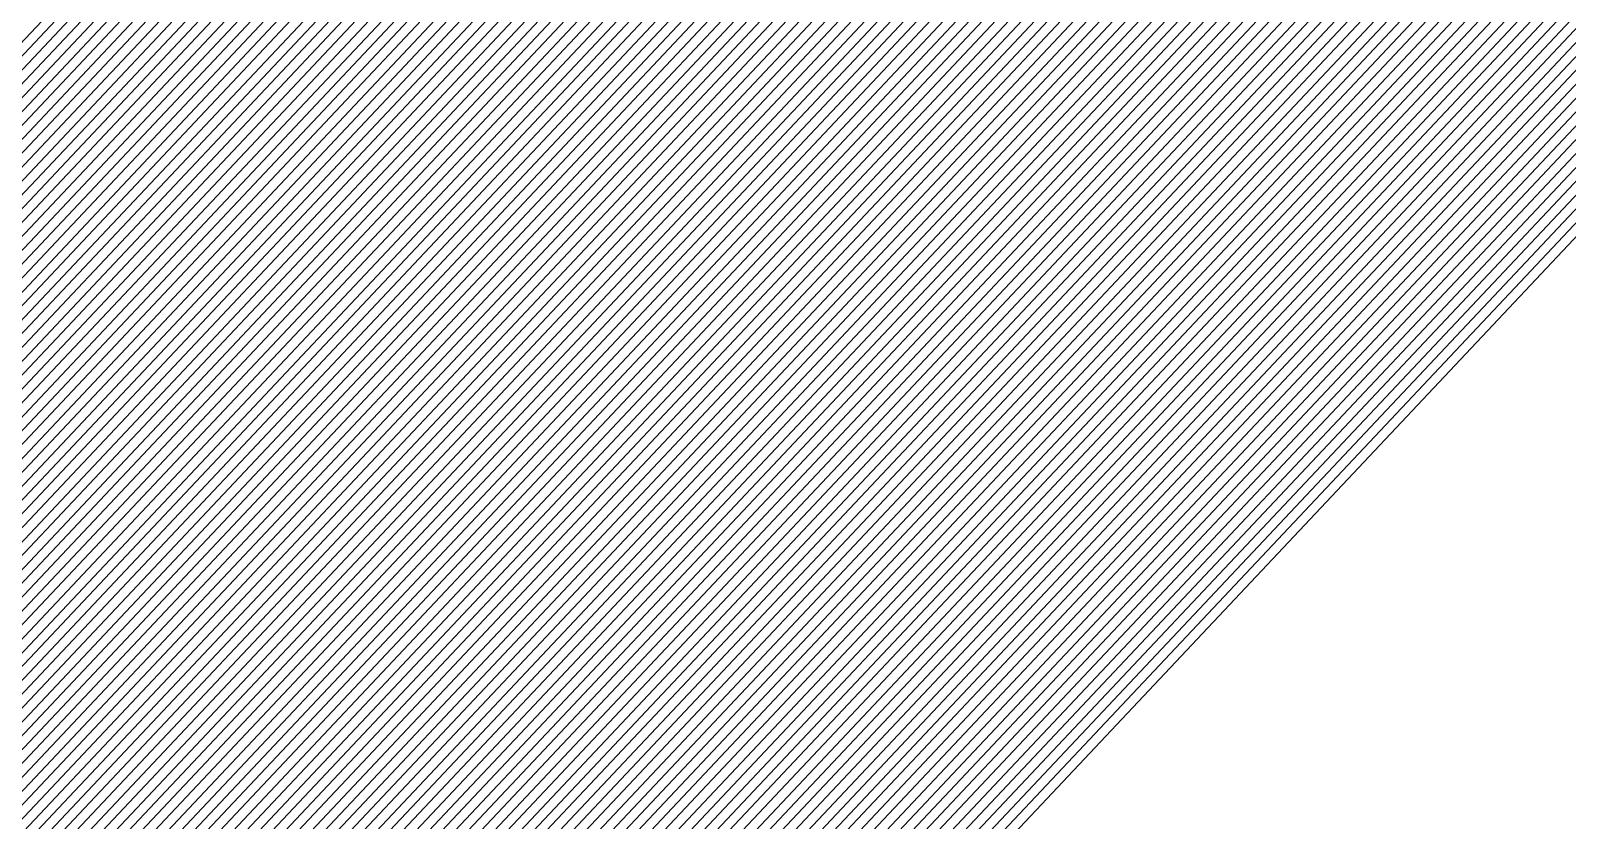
# Model space of a CAD drawing. Extents: x 7084 to 11035, y 13750 to 16729.
# Drawn here: x 7740.5 to 7832, y 15218.1 to 15265 of the extents above; entities that cross this region are included whole.
import ezdxf

# ---------------------------------------------------------------- set-up
doc = ezdxf.new("R2010")
doc.units = 0
doc.layers.add('Default', color=7, linetype='Continuous')

msp = doc.modelspace()

# ---------------------------------------------------------------- linework, layer by layer
at = {"layer": 'Default'}
for points in [[(7377.625, 14485.906), (7388.774, 14709.055), (7453.674, 14835.813), (7516.849, 14977.14), (7547.754, 15048.248), (7655.523, 15174.699), (7778.156, 15304.869), (7789.305, 15435.039), (7806.303, 15526.242), (7809.393, 15535.517), (7880, 15814.453), (7900.089, 15944.302), (7952.627, 15945.848), (8127.287, 16109.49), (8189.097, 16143.498), (8263.42, 16206.724), (8292.78, 16257.736), (8362.317, 16301.019), (8451.942, 16280.923)], [(7470.464, 14402.033), (7379.143, 14485.775), (7390.349, 14710.077), (7454.274, 14834.928), (7517.775, 14976.986), (7548.216, 15047.025), (7656.541, 15174.129), (7779.808, 15304.972), (7791.014, 15435.814), (7807.757, 15525.646), (7810.801, 15534.782), (7881.773, 15815.159), (7901.559, 15943.056), (7953.308, 15944.578), (8128.87, 16109.066), (8189.751, 16142.563), (8264.458, 16206.115), (8293.376, 16256.36), (8361.867, 16298.992), (8450.145, 16279.199)], [(7455.174, 14833.602), (7519.165, 14976.755), (7548.908, 15045.19), (7658.069, 15173.274), (7782.287, 15305.126), (7793.579, 15436.978), (7809.938, 15524.753), (7812.912, 15533.679), (7884.431, 15816.218), (7903.765, 15941.186), (7954.328, 15942.674), (8131.244, 16108.43), (8190.731, 16141.16), (8266.015, 16205.202), (8294.271, 16254.297), (8361.193, 16295.952), (8447.449, 16276.612)], [(7521.017, 14976.447), (7549.831, 15042.743), (7660.106, 15172.135), (7785.591, 15305.332), (7796.999, 15438.529), (7812.846, 15523.561), (7815.728, 15532.208), (7887.977, 15817.631), (7906.706, 15938.693), (7955.689, 15940.134), (8134.41, 16107.582), (8192.038, 16139.289), (8268.09, 16203.985), (8295.463, 16251.545), (8360.294, 16291.899), (8443.854, 16273.163)], [(7400.591, 14716.718), (7458.172, 14829.18), (7523.795, 14975.985), (7551.215, 15039.073), (7663.161, 15170.425), (7790.547, 15305.641), (7802.128, 15440.856), (7817.209, 15521.774), (7819.95, 15530.002), (7893.294, 15819.749), (7911.117, 15934.954), (7957.73, 15936.326), (8139.16, 16106.31), (8193.999, 16136.483), (8271.203, 16202.159), (8297.251, 16247.418), (8358.946, 16285.82), (8438.463, 16267.99)], [(7391.287, 14484.724), (7402.954, 14718.251), (7459.071, 14827.854), (7525.185, 14975.754), (7551.907, 15037.239), (7664.688, 15169.571), (7793.025, 15305.795), (7804.692, 15442.019), (7819.39, 15520.88), (7822.062, 15528.899), (7895.953, 15820.809), (7913.323, 15933.084), (7958.751, 15934.421), (8141.534, 16105.675), (8194.979, 16135.08), (8272.759, 16201.246), (8298.146, 16245.355), (8358.271, 16282.78), (8435.767, 16265.404)], [(8433.969, 16263.679), (8357.822, 16280.753), (8298.742, 16243.979), (8273.797, 16200.638), (8195.633, 16134.145), (8143.117, 16105.251), (7959.431, 15933.151), (7914.793, 15931.838), (7897.726, 15821.515), (7823.47, 15528.164), (7820.844, 15520.284), (7806.402, 15442.795), (7794.677, 15305.898), (7665.707, 15169.001)], [(7407.681, 14721.316), (7460.87, 14825.201), (7527.963, 14975.292), (7553.291, 15033.569), (7667.743, 15167.861), (7797.982, 15306.104), (7809.822, 15444.346), (7823.752, 15519.092), (7826.285, 15526.694), (7901.271, 15822.927), (7917.734, 15929.345), (7960.792, 15930.612), (8146.283, 16104.403), (8196.94, 16132.274), (8275.872, 16199.42), (8299.934, 16241.227), (8356.923, 16276.7), (8430.375, 16260.231)], [(7398.118, 14484.132), (7410.044, 14722.849), (7461.77, 14823.874), (7529.352, 14975.061), (7553.983, 15031.734), (7669.271, 15167.007), (7800.46, 15306.258), (7812.386, 15445.51), (7825.933, 15518.199), (7828.396, 15525.591), (7903.929, 15823.987), (7919.94, 15927.476), (7961.813, 15928.708), (8148.658, 16103.767), (8197.92, 16130.871), (8277.429, 16198.508), (8300.828, 16239.164), (8356.249, 16273.66), (8427.679, 16257.644)], [(7465.368, 14818.568), (7534.909, 14974.138), (7556.752, 15024.394), (7675.381, 15163.588), (7810.373, 15306.876), (7822.644, 15450.164), (7834.658, 15514.624), (7836.842, 15521.179), (7914.565, 15828.224), (7928.763, 15919.997), (7965.895, 15921.09), (8158.156, 16101.223), (8201.842, 16125.259), (8283.655, 16194.856), (8304.405, 16230.91), (8353.552, 16261.501), (8416.896, 16247.298)], [(7470.465, 14811.051), (7542.781, 14972.829), (7560.674, 15013.997), (7684.037, 15158.745), (7824.415, 15307.751), (7837.177, 15456.757), (7847.018, 15509.559), (7848.807, 15514.929), (7929.631, 15834.227), (7941.262, 15909.403), (7971.679, 15910.298), (8171.612, 16097.62), (8207.397, 16117.309), (8292.475, 16189.683), (8309.473, 16219.216), (8349.731, 16244.275), (8401.619, 16232.641), (8890.817, 16249.67)], [(7469.266, 14812.82), (7540.929, 14973.137), (7559.751, 15016.443), (7682, 15159.885), (7821.111, 15307.545), (7833.758, 15455.206), (7844.11, 15510.751), (7845.992, 15516.399), (7926.086, 15832.815), (7938.321, 15911.896), (7970.318, 15912.837), (8168.446, 16098.468), (8206.09, 16119.179), (8290.4, 16190.9), (8308.28, 16221.968), (8350.63, 16248.328), (8405.213, 16236.089)], [(7427.719, 14481.569), (7440.769, 14742.774), (7473.463, 14806.629), (7547.412, 14972.059), (7562.981, 15007.88), (7689.129, 15155.896), (7832.676, 15308.266), (7845.726, 15460.635), (7854.289, 15506.58), (7855.846, 15511.252), (7938.494, 15837.758), (7948.614, 15903.171), (7975.081, 15903.95), (8179.527, 16095.5), (8210.665, 16112.632), (8297.663, 16186.64), (8312.454, 16212.338), (8347.483, 16234.142), (8392.633, 16224.019), (8892.874, 16241.432)], [(8893.08, 16240.609), (8391.734, 16223.157), (8347.259, 16233.129), (8312.752, 16211.65), (8298.182, 16186.336), (8210.991, 16112.164), (8180.319, 16095.288), (7975.421, 15903.315), (7949.349, 15902.548), (7939.38, 15838.111), (7856.549, 15510.885), (7855.016, 15506.282), (7846.581, 15461.023), (7833.502, 15308.317), (7689.638, 15155.612)], [(7474.549, 14439.887), (7429.237, 14481.438), (7442.345, 14743.796), (7474.063, 14805.745), (7548.338, 14971.905), (7563.442, 15006.657), (7690.147, 15155.327), (7834.328, 15308.369), (7847.436, 15461.411), (7855.743, 15505.984), (7857.253, 15510.517), (7940.267, 15838.465), (7950.084, 15901.925), (7975.761, 15902.68), (8181.11, 16095.076), (8211.318, 16111.697), (8298.701, 16186.031), (8313.05, 16210.962), (8347.034, 16232.116), (8390.835, 16222.294), (8893.285, 16239.785)], [(8894.108, 16236.49), (8387.241, 16218.846), (8346.135, 16228.062), (8314.242, 16208.211), (8300.776, 16184.814), (8212.625, 16109.826), (8184.276, 16094.228), (7977.122, 15900.141), (7953.025, 15899.432), (7943.812, 15839.877), (7860.069, 15509.047), (7858.651, 15504.793), (7850.855, 15462.962), (7837.632, 15308.575), (7692.184, 15154.187), (7564.365, 15004.211), (7550.191, 14971.597), (7475.262, 14803.976), (7445.496, 14745.839), (7432.273, 14481.175), (7474.797, 14442.181), (7571.763, 14287.793), (7605.782, 14278.576), (8068.573, 14622.64)], [(7476.462, 14802.208), (7552.043, 14971.289), (7565.288, 15001.764), (7694.22, 15153.048), (7840.937, 15308.781), (7854.275, 15464.514), (7861.559, 15503.601), (7862.884, 15507.576), (7947.357, 15841.29), (7955.966, 15896.939), (7978.483, 15897.602), (8187.442, 16093.38), (8213.933, 16107.955), (8302.851, 16183.597), (8315.434, 16205.459), (8345.236, 16224.009), (8383.646, 16215.397), (8894.93, 16233.195)], [(8896.781, 16225.781), (8375.559, 16207.637), (8343.213, 16214.89), (8318.117, 16199.269), (8307.521, 16180.858), (8216.874, 16103.746), (8194.566, 16091.473), (7981.545, 15891.888), (7962.583, 15891.33), (7955.333, 15844.468), (7869.218, 15504.267), (7868.103, 15500.92), (7861.968, 15468.004), (7848.371, 15309.244), (7698.803, 15150.484)], [(8308.877, 16220.592), (8291.437, 16190.292), (8206.743, 16118.244), (8170.029, 16098.044), (7970.998, 15911.568), (7939.791, 15910.649), (7927.859, 15833.521), (7847.4, 15515.664), (7845.564, 15510.155), (7835.467, 15455.981), (7822.763, 15307.648), (7683.019, 15159.315), (7560.212, 15015.22), (7541.855, 14972.983), (7469.865, 14811.935), (7431.315, 14736.643), (7418.611, 14482.358), (7473.683, 14431.857), (7566.846, 14283.524), (7610.903, 14271.587), (8055.546, 14602.158), (8113.371, 14584.713), (8604.596, 14389.761)], [(8899.661, 16214.249), (8362.978, 16195.567), (8340.066, 16200.704), (8322.29, 16189.639), (8314.785, 16176.598), (8221.448, 16097.199), (8205.647, 16088.505), (7986.307, 15883.001), (7972.877, 15882.606), (7967.741, 15849.411), (7879.072, 15499.12), (7878.282, 15496.749), (7873.936, 15473.434), (7859.936, 15309.965), (7705.931, 15146.495), (7570.594, 14987.697), (7562.694, 14969.519), (7483.358, 14792.038), (7466.767, 14759.634), (7452.766, 14479.401), (7476.468, 14457.666), (7579.138, 14294.197), (7598.099, 14289.06), (8088.114, 14653.363)], [(8902.54, 16202.716), (8350.397, 16183.496), (8336.92, 16186.518), (8326.463, 16180.009), (8322.048, 16172.338), (8226.023, 16090.652), (8216.729, 16085.538), (7991.07, 15874.114), (7983.17, 15873.881), (7980.149, 15854.355), (7888.925, 15493.973), (7888.461, 15492.578), (7885.905, 15478.863), (7871.501, 15310.685), (7713.06, 15142.507), (7573.824, 14979.134), (7569.177, 14968.441), (7487.556, 14785.848), (7477.796, 14766.786), (7463.392, 14478.481), (7477.334, 14465.696), (7582.962, 14297.518), (7594.116, 14294.496), (8098.246, 14669.293)], [(7593.262, 14295.661), (7583.781, 14298.229), (7477.52, 14467.416), (7465.669, 14478.284), (7480.159, 14768.319), (7488.455, 14784.521), (7570.566, 14968.21), (7574.516, 14977.299), (7714.587, 15141.652), (7873.979, 15310.84), (7888.469, 15480.027), (7890.642, 15491.685), (7891.037, 15492.87), (7982.808, 15855.414), (7985.375, 15872.011), (7992.091, 15872.209), (8219.103, 16084.902), (8227.004, 16089.249), (8323.605, 16171.425), (8327.357, 16177.946), (8336.246, 16183.478), (8347.701, 16180.909), (8903.157, 16200.245)], [(7466.428, 14478.218), (7480.947, 14768.83), (7488.755, 14784.079), (7571.029, 14968.133), (7574.747, 14976.687), (7715.097, 15141.368), (7874.805, 15310.891), (7889.324, 15480.415), (7891.369, 15491.387), (7891.741, 15492.502), (7983.694, 15855.767), (7986.111, 15871.388), (7992.431, 15871.574), (8219.895, 16084.69), (8227.331, 16088.781), (8324.124, 16171.121), (8327.656, 16177.258), (8336.021, 16182.465), (8346.803, 16180.047), (8903.363, 16199.421)], [(7468.705, 14478.021), (7483.311, 14770.363), (7489.654, 14782.752), (7572.418, 14967.902), (7575.439, 14974.853), (7716.624, 15140.513), (7877.283, 15311.046), (7891.889, 15481.578), (7893.55, 15490.493), (7893.852, 15491.4), (7986.353, 15856.827), (7988.316, 15869.519), (7993.452, 15869.67), (8222.269, 16084.054), (8228.311, 16087.378), (8325.68, 16170.208), (8328.55, 16175.194), (8335.347, 16179.425), (8344.107, 16177.461), (8903.98, 16196.95)], [(7478.015, 14472.005), (7471.741, 14477.758), (7486.462, 14772.406), (7490.854, 14780.984), (7574.27, 14967.594), (7576.362, 14972.406), (7718.661, 15139.373), (7880.587, 15311.252), (7895.308, 15483.13), (7896.458, 15489.301), (7896.667, 15489.929), (7989.898, 15858.239), (7991.257, 15867.026), (7994.813, 15867.131), (8225.435, 16083.206), (8229.618, 16085.507), (8327.755, 16168.991), (8329.742, 16172.443), (8334.448, 16175.372), (8340.512, 16174.012), (8904.802, 16193.655)], [(7574.734, 14967.517), (7576.592, 14971.794), (7719.17, 15139.088), (7881.414, 15311.303), (7896.163, 15483.517), (7897.185, 15489.003), (7897.371, 15489.561), (7990.784, 15858.592), (7991.993, 15866.403), (7995.153, 15866.496), (8226.227, 16082.994), (8229.945, 16085.04), (8328.274, 16168.687), (8330.04, 16171.755), (8334.223, 16174.358), (8339.614, 16173.15), (8905.008, 16192.831)], [(7492.653, 14778.331), (7577.049, 14967.132), (7577.746, 14968.736), (7721.716, 15137.664), (7885.544, 15311.56), (7900.437, 15485.457), (7900.821, 15487.514), (7900.89, 15487.723), (7995.216, 15860.358), (7995.669, 15863.287), (7996.854, 15863.322), (8230.184, 16081.934), (8231.579, 16082.701), (8330.868, 16167.165), (8331.531, 16168.316), (8333.099, 16169.292), (8335.121, 16168.839), (8906.036, 16188.713)], [(7492.764, 14776.493), (7493.252, 14777.446), (7577.975, 14966.978), (7578.207, 14967.513), (7722.734, 15137.094), (7887.196, 15311.663), (7902.147, 15486.232), (7902.275, 15486.918), (7902.298, 15486.988), (7996.988, 15861.064), (7997.139, 15862.04), (7997.534, 15862.052), (8231.767, 16081.51), (8232.232, 16081.766), (8331.906, 16166.556), (8332.127, 16166.94), (8332.65, 16167.265), (8333.323, 16167.114), (8906.447, 16187.065)], [(8622.286, 14404.427), (8113.24, 14606.452), (8067.126, 14620.364), (7606.351, 14277.8), (7571.216, 14287.319), (7474.673, 14441.034), (7430.755, 14481.306), (7443.92, 14744.818), (7474.663, 14804.861), (7549.264, 14971.751), (7563.904, 15005.434), (7691.165, 15154.757), (7835.98, 15308.472), (7849.145, 15462.187), (7857.197, 15505.388), (7858.661, 15509.782), (7942.039, 15839.171), (7951.555, 15900.678), (7976.442, 15901.411), (8182.693, 16094.652)], [(8632.237, 14412.676), (8113.165, 14618.68), (8073.639, 14630.605), (7603.79, 14281.294), (7573.675, 14289.453), (7475.23, 14446.196), (7437.586, 14480.715), (7451.011, 14749.416), (7477.361, 14800.881), (7553.432, 14971.058), (7565.98, 14999.929), (7695.748, 15152.193), (7843.415, 15308.935), (7856.839, 15465.677), (7863.741, 15502.707), (7864.995, 15506.473), (7950.016, 15842.349), (7958.172, 15895.07), (7979.503, 15895.697), (8189.817, 16092.744)], [(8647.716, 14425.509), (8113.05, 14637.702), (8083.771, 14646.535), (7599.806, 14286.73), (7577.499, 14292.774), (7476.097, 14454.225), (7448.212, 14479.795), (7462.04, 14756.568), (7481.559, 14794.691), (7559.915, 14969.981), (7569.21, 14991.367), (7702.876, 15148.205), (7854.98, 15309.656), (7868.807, 15471.107), (7873.919, 15498.537), (7874.849, 15501.326), (7962.423, 15847.293), (7968.465, 15886.345), (7984.266, 15886.81), (8200.898, 16089.777)], [(8572.532, 14363.178), (8113.611, 14545.31), (8034.558, 14569.16), (7619.155, 14260.327), (7558.925, 14276.646), (7471.888, 14415.225), (7396.6, 14484.264), (7408.469, 14721.827), (7461.17, 14824.758), (7528.426, 14975.215), (7553.522, 15032.957), (7668.252, 15167.577), (7798.808, 15306.155), (7810.676, 15444.734), (7824.479, 15518.794), (7826.989, 15526.326), (7902.157, 15823.281), (7918.469, 15928.722), (7961.132, 15929.977)], [(8634.448, 14414.51), (8113.149, 14621.398), (8075.087, 14632.881), (7603.221, 14282.071), (7574.221, 14289.928), (7475.354, 14447.343), (7439.104, 14480.584), (7452.586, 14750.438), (7477.961, 14799.997), (7554.358, 14970.904), (7566.441, 14998.706), (7696.766, 15151.623), (7845.067, 15309.038), (7858.549, 15466.453), (7865.195, 15502.111), (7866.403, 15505.738), (7951.788, 15843.055), (7959.642, 15893.823), (7980.184, 15894.428)], [(7966.995, 15887.591), (7960.651, 15846.586), (7873.441, 15502.061), (7872.465, 15499.132), (7867.098, 15470.331), (7853.328, 15309.553), (7701.858, 15148.774), (7568.748, 14992.59), (7558.989, 14970.135), (7480.959, 14795.575), (7460.464, 14755.547), (7446.694, 14479.926), (7475.973, 14453.078), (7576.953, 14292.3), (7600.375, 14285.954), (8082.324, 14644.26), (8113.066, 14634.985), (8645.505, 14423.676)], [(7970.671, 15884.475), (7965.082, 15848.352), (7876.96, 15500.223), (7876.101, 15497.643), (7871.372, 15472.27), (7857.458, 15309.81), (7704.404, 15147.35), (7569.902, 14989.532), (7561.304, 14969.75), (7482.458, 14793.364), (7464.403, 14758.101), (7450.489, 14479.598), (7476.282, 14455.946), (7578.318, 14293.486), (7598.953, 14287.895), (8085.942, 14649.949), (8113.025, 14641.778), (8651.033, 14428.259)], [(7996.102, 15860.711), (7901.594, 15487.355), (7901.548, 15487.216), (7901.292, 15485.844), (7886.37, 15311.612), (7722.225, 15137.379), (7577.977, 14968.125), (7577.512, 14967.055), (7492.953, 14777.889), (7491.977, 14775.982), (7477.054, 14477.298), (7478.449, 14476.019), (7587.878, 14301.787), (7588.994, 14301.485), (8111.273, 14689.774), (8112.737, 14689.333), (8689.73, 14460.341)], [(7992.557, 15859.298), (7898.779, 15488.826), (7898.64, 15488.408), (7897.873, 15484.293), (7883.066, 15311.406), (7720.188, 15138.519), (7577.054, 14970.571), (7575.66, 14967.363), (7491.753, 14779.657), (7488.825, 14773.939), (7474.018, 14477.561), (7478.201, 14473.725), (7586.786, 14300.838), (7590.132, 14299.932), (8108.378, 14685.223), (8112.77, 14683.898), (8685.308, 14456.675)], [(8686.413, 14457.591), (8112.761, 14685.257), (8109.102, 14686.361), (7589.847, 14300.32), (7587.059, 14301.075), (7478.263, 14474.299), (7474.777, 14477.495), (7489.613, 14774.45), (7492.053, 14779.215), (7576.123, 14967.286), (7577.285, 14969.96), (7720.698, 15138.234), (7883.892, 15311.457), (7898.728, 15484.681), (7899.367, 15488.11), (7899.483, 15488.458), (7993.443, 15859.652)], [(7994.329, 15860.005), (7900.187, 15488.091), (7900.094, 15487.812), (7899.582, 15485.069), (7884.718, 15311.509), (7721.207, 15137.949), (7577.515, 14969.348), (7576.586, 14967.209), (7492.353, 14778.773), (7490.401, 14774.961), (7475.536, 14477.429), (7478.325, 14474.872), (7587.332, 14301.312), (7589.563, 14300.708), (8109.825, 14687.499), (8112.753, 14686.615), (8687.519, 14458.508)], [(8684.202, 14455.758), (8112.778, 14682.539), (8107.654, 14684.085), (7590.416, 14299.543), (7586.513, 14300.601), (7478.139, 14473.152), (7473.259, 14477.626), (7488.038, 14773.428), (7491.453, 14780.099), (7575.197, 14967.44), (7576.823, 14971.183), (7719.679, 15138.804), (7882.24, 15311.354), (7897.018, 15483.905), (7897.912, 15488.705), (7898.075, 15489.194), (7991.67, 15858.945)], [(7988.125, 15857.533), (7895.26, 15490.664), (7895.004, 15489.897), (7893.598, 15482.354), (7878.935, 15311.149), (7717.643, 15139.943), (7575.9, 14973.629), (7573.344, 14967.748), (7490.254, 14781.868), (7484.886, 14771.384), (7470.223, 14477.889), (7477.891, 14470.858), (7585.42, 14299.652), (7591.555, 14297.99), (8104.759, 14679.534), (8112.811, 14677.104), (8679.78, 14452.092)], [(7989.012, 15857.886), (7895.964, 15490.297), (7895.731, 15489.599), (7894.453, 15482.742), (7879.761, 15311.2), (7718.152, 15139.658), (7576.131, 14973.018), (7573.807, 14967.671), (7490.554, 14781.426), (7485.674, 14771.895), (7470.982, 14477.824), (7477.953, 14471.431), (7585.693, 14299.889), (7591.27, 14298.378), (8105.483, 14680.671), (8112.803, 14678.463), (8680.885, 14453.008)], [(7985.467, 15856.474), (7893.148, 15491.767), (7892.823, 15490.791), (7891.034, 15481.19), (7876.457, 15310.994), (7716.115, 15140.798), (7575.208, 14975.464), (7571.955, 14967.979), (7489.355, 14783.195), (7482.523, 14769.852), (7467.946, 14478.086), (7477.706, 14469.137), (7584.601, 14298.941), (7592.408, 14296.825), (8102.588, 14676.12), (8112.836, 14673.028), (8676.463, 14449.342)], [(7987.239, 15857.18), (7894.556, 15491.032), (7894.277, 15490.195), (7892.744, 15481.966), (7878.109, 15311.097), (7717.133, 15140.228), (7575.67, 14974.241), (7572.881, 14967.825), (7489.954, 14782.31), (7484.098, 14770.873), (7469.464, 14477.955), (7477.83, 14470.284), (7585.147, 14299.415), (7591.839, 14297.602), (8104.035, 14678.396), (8112.819, 14675.746), (8678.674, 14451.175)], [(8675.357, 14448.425), (8112.844, 14671.67), (8101.864, 14674.982), (7592.693, 14296.437), (7584.327, 14298.703), (7477.644, 14468.563), (7467.187, 14478.152), (7481.735, 14769.341), (7489.055, 14783.637), (7571.492, 14968.056), (7574.978, 14976.076), (7715.606, 15141.083), (7875.631, 15310.943), (7890.179, 15480.803), (7892.096, 15491.089), (7892.445, 15492.135), (7984.58, 15856.12)], [(7981.035, 15854.708), (7889.629, 15493.605), (7889.188, 15492.28), (7886.759, 15479.251), (7872.327, 15310.737), (7713.569, 15142.222), (7574.055, 14978.522), (7569.64, 14968.364), (7487.855, 14785.405), (7478.584, 14767.297), (7464.151, 14478.415), (7477.396, 14466.269), (7583.235, 14297.755), (7593.831, 14294.884), (8098.969, 14670.431), (8112.877, 14666.235), (8670.934, 14444.759)], [(8672.04, 14445.675), (8112.869, 14667.594), (8099.693, 14671.569), (7593.546, 14295.272), (7583.508, 14297.992), (7477.458, 14466.843), (7464.91, 14478.349), (7479.372, 14767.808), (7488.155, 14784.963), (7570.103, 14968.287), (7574.285, 14977.911), (7714.078, 15141.937), (7873.153, 15310.788), (7887.614, 15479.639), (7889.915, 15491.982), (7890.333, 15493.238), (7981.921, 15855.061)], [(7978.376, 15853.649), (7887.518, 15494.708), (7887.007, 15493.174), (7884.195, 15478.088), (7869.849, 15310.582), (7712.042, 15143.077), (7573.363, 14980.357), (7568.25, 14968.595), (7486.956, 14786.732), (7476.22, 14765.764), (7461.874, 14478.612), (7477.211, 14464.549), (7582.415, 14297.043), (7594.685, 14293.719), (8096.798, 14667.017), (8112.901, 14662.159), (8667.617, 14442.009)], [(7979.263, 15854.002), (7888.222, 15494.341), (7887.734, 15492.876), (7885.05, 15478.476), (7870.675, 15310.634), (7712.551, 15142.792), (7573.593, 14979.746), (7568.714, 14968.518), (7487.256, 14786.29), (7477.008, 14766.275), (7462.633, 14478.546), (7477.273, 14465.122), (7582.689, 14297.28), (7594.4, 14294.107), (8097.522, 14668.155), (8112.893, 14663.517), (8668.723, 14442.925)], [(8665.406, 14440.175), (8112.918, 14659.441), (8095.351, 14664.741), (7595.254, 14292.943), (7581.869, 14296.569), (7477.087, 14463.402), (7460.356, 14478.744), (7474.645, 14764.743), (7486.356, 14787.616), (7567.324, 14968.749), (7572.901, 14981.58), (7711.023, 15143.647), (7868.197, 15310.479), (7882.485, 15477.312), (7885.552, 15493.77), (7886.11, 15495.444), (7976.604, 15852.942)], [(7977.49, 15853.296), (7886.814, 15495.076), (7886.279, 15493.472), (7883.34, 15477.7), (7869.023, 15310.531), (7711.532, 15143.362), (7573.132, 14980.969), (7567.787, 14968.672), (7486.656, 14787.174), (7475.433, 14765.254), (7461.115, 14478.678), (7477.149, 14463.975), (7582.142, 14296.806), (7594.969, 14293.331), (8096.075, 14665.879), (8112.91, 14660.8), (8666.512, 14441.092)], [(7973.945, 15851.883), (7883.999, 15496.547), (7883.371, 15494.664), (7879.921, 15476.149), (7865.718, 15310.325), (7709.496, 15144.501), (7572.209, 14983.415), (7565.935, 14968.98), (7485.457, 14788.943), (7472.281, 14763.21), (7458.079, 14478.941), (7476.901, 14461.681), (7581.05, 14295.857), (7596.107, 14291.778), (8093.18, 14661.328), (8112.943, 14655.365), (8662.089, 14437.425)], [(7974.831, 15852.236), (7884.702, 15496.179), (7884.098, 15494.366), (7880.775, 15476.536), (7866.544, 15310.376), (7710.005, 15144.216), (7572.44, 14982.804), (7566.398, 14968.903), (7485.757, 14788.501), (7473.069, 14763.721), (7458.838, 14478.875), (7476.963, 14462.255), (7581.323, 14296.095), (7595.823, 14292.166), (8093.903, 14662.466), (8112.934, 14656.724), (8663.195, 14438.342)], [(8664.301, 14439.259), (8112.926, 14658.083), (8094.627, 14663.603), (7595.538, 14292.554), (7581.596, 14296.332), (7477.025, 14462.828), (7459.597, 14478.809), (7473.857, 14764.232), (7486.056, 14788.058), (7566.861, 14968.826), (7572.67, 14982.192), (7710.514, 15143.931), (7867.371, 15310.428), (7881.63, 15476.924), (7884.825, 15494.068), (7885.406, 15495.811), (7975.718, 15852.589)], [(8659.878, 14435.592), (8112.959, 14652.648), (8091.732, 14659.052), (7596.676, 14291.001), (7580.503, 14295.383), (7476.777, 14460.534), (7456.561, 14479.072), (7470.706, 14762.188), (7484.857, 14789.827), (7565.009, 14969.134), (7571.748, 14984.639), (7708.477, 15145.071), (7864.066, 15310.222), (7878.211, 15475.373), (7881.917, 15495.26), (7882.591, 15497.282), (7972.172, 15851.177)], [(7969.514, 15850.117), (7880.479, 15498.385), (7879.736, 15496.153), (7875.646, 15474.209), (7861.588, 15310.068), (7706.95, 15145.926), (7571.056, 14986.473), (7563.62, 14969.365), (7483.958, 14791.154), (7468.342, 14760.655), (7454.284, 14479.269), (7476.592, 14458.813), (7579.684, 14294.671), (7597.53, 14289.836), (8089.561, 14655.638), (8112.984, 14648.572), (8656.561, 14432.842)], [(7966.855, 15849.058), (7878.368, 15499.488), (7877.555, 15497.047), (7873.082, 15473.046), (7859.11, 15309.913), (7705.422, 15146.78), (7570.363, 14988.308), (7562.23, 14969.596), (7483.058, 14792.48), (7465.979, 14759.123), (7452.007, 14479.466), (7476.406, 14457.093), (7578.865, 14293.96), (7598.384, 14288.672), (8087.39, 14652.225), (8113.009, 14644.496), (8653.244, 14430.092)], [(7968.627, 15849.764), (7879.776, 15498.752), (7879.009, 15496.451), (7874.791, 15473.822), (7860.762, 15310.016), (7706.441, 15146.21), (7570.825, 14987.085), (7563.157, 14969.442), (7483.658, 14791.596), (7467.555, 14760.145), (7453.525, 14479.335), (7476.53, 14458.24), (7579.411, 14294.434), (7597.815, 14289.448), (8088.837, 14654.5), (8112.992, 14647.213), (8655.455, 14431.926)], [(7965.969, 15848.705), (7877.664, 15499.855), (7876.828, 15497.345), (7872.227, 15472.658), (7858.284, 15309.862), (7704.913, 15147.065), (7570.133, 14988.92), (7561.767, 14969.673), (7482.758, 14792.922), (7465.191, 14758.612), (7451.248, 14479.532), (7476.344, 14456.519), (7578.591, 14293.723), (7598.668, 14288.283), (8086.666, 14651.087), (8113.017, 14643.137), (8652.138, 14429.176)], [(7963.31, 15847.646), (7875.553, 15500.958), (7874.646, 15498.239), (7869.662, 15471.495), (7855.806, 15309.707), (7703.386, 15147.92), (7569.441, 14990.755), (7560.378, 14969.904), (7481.859, 14794.249), (7462.828, 14757.079), (7448.971, 14479.729), (7476.159, 14454.799), (7577.772, 14293.011), (7599.522, 14287.118), (8084.495, 14647.673), (8113.042, 14639.061), (8648.822, 14426.426)], [(7964.196, 15847.999), (7876.257, 15500.591), (7875.374, 15497.941), (7870.517, 15471.883), (7856.632, 15309.759), (7703.895, 15147.635), (7569.671, 14990.143), (7560.841, 14969.827), (7482.159, 14793.807), (7463.615, 14757.59), (7449.73, 14479.664), (7476.22, 14455.372), (7578.045, 14293.248), (7599.237, 14287.507), (8085.219, 14648.811), (8113.033, 14640.42), (8649.927, 14427.343)], [(7961.537, 15846.939), (7874.145, 15501.694), (7873.192, 15498.834), (7867.952, 15470.719), (7854.154, 15309.604), (7702.367, 15148.49), (7568.979, 14991.978), (7559.452, 14970.058), (7481.259, 14795.133), (7461.252, 14756.057), (7447.453, 14479.861), (7476.035, 14453.651), (7577.226, 14292.537), (7600.091, 14286.342), (8083.048, 14645.398), (8113.058, 14636.343), (8646.61, 14424.593)], [(7957.992, 15845.527), (7871.33, 15503.164), (7870.284, 15500.026), (7864.533, 15469.168), (7850.849, 15309.398), (7700.331, 15149.629), (7568.056, 14994.425), (7557.6, 14970.366), (7480.06, 14796.902), (7458.101, 14754.014), (7444.417, 14480.124), (7475.787, 14451.357), (7576.133, 14291.588), (7601.229, 14284.789), (8080.153, 14640.846), (8113.091, 14630.909), (8642.188, 14420.926)], [(7959.765, 15846.233), (7872.737, 15502.429), (7871.738, 15499.43), (7866.243, 15469.943), (7852.501, 15309.501), (7701.349, 15149.059), (7568.518, 14993.201), (7558.526, 14970.212), (7480.659, 14796.017), (7459.676, 14755.036), (7445.935, 14479.992), (7475.911, 14452.504), (7576.679, 14292.062), (7600.66, 14285.565), (8081.6, 14643.122), (8113.075, 14633.626), (8644.399, 14422.759)], [(7956.22, 15844.821), (7869.922, 15503.899), (7868.83, 15500.622), (7862.823, 15468.392), (7849.197, 15309.295), (7699.312, 15150.199), (7567.595, 14995.648), (7556.674, 14970.52), (7479.46, 14797.786), (7456.525, 14752.992), (7442.899, 14480.255), (7475.663, 14450.21), (7575.587, 14291.114), (7601.798, 14284.012), (8078.705, 14638.57), (8113.108, 14628.191), (8639.976, 14419.093)], [(7957.106, 15845.174), (7870.626, 15503.532), (7869.557, 15500.324), (7863.678, 15468.78), (7850.023, 15309.347), (7699.821, 15149.914), (7567.826, 14995.036), (7557.137, 14970.443), (7479.76, 14797.344), (7457.313, 14753.503), (7443.658, 14480.189), (7475.725, 14450.784), (7575.86, 14291.351), (7601.514, 14284.4), (8079.429, 14639.708), (8113.099, 14629.55), (8641.082, 14420.009)], [(8636.659, 14416.343), (8113.132, 14624.115), (8076.534, 14635.157), (7602.652, 14282.847), (7574.767, 14290.402), (7475.478, 14448.49), (7440.622, 14480.452), (7454.162, 14751.459), (7478.561, 14799.113), (7555.284, 14970.75), (7566.903, 14997.483), (7697.785, 15151.053), (7846.719, 15309.141), (7860.259, 15467.229), (7866.649, 15501.516), (7867.811, 15505.002), (7953.561, 15843.761)], [(8637.765, 14417.26), (8113.124, 14625.474), (8077.258, 14636.295), (7602.367, 14283.236), (7575.041, 14290.639), (7475.54, 14449.063), (7441.381, 14480.386), (7454.95, 14751.97), (7478.86, 14798.67), (7555.747, 14970.673), (7567.134, 14996.871), (7698.294, 15150.769), (7847.545, 15309.193), (7861.113, 15467.616), (7867.376, 15501.218), (7868.514, 15504.635), (7954.447, 15844.114)], [(8633.343, 14413.593), (8113.157, 14620.039), (8074.363, 14631.743), (7603.505, 14281.683), (7573.948, 14289.691), (7475.292, 14446.769), (7438.345, 14480.649), (7451.798, 14749.927), (7477.661, 14800.439), (7553.895, 14970.981), (7566.211, 14999.318), (7696.257, 15151.908), (7844.241, 15308.987), (7857.694, 15466.065), (7864.468, 15502.409), (7865.699, 15506.105), (7950.902, 15842.702)], [(8635.554, 14415.426), (8113.141, 14622.756), (8075.81, 14634.019), (7602.936, 14282.459), (7574.494, 14290.165), (7475.416, 14447.916), (7439.863, 14480.518), (7453.374, 14750.948), (7478.261, 14799.555), (7554.821, 14970.827), (7566.672, 14998.094), (7697.275, 15151.338), (7845.893, 15309.09), (7859.404, 15466.841), (7865.922, 15501.814), (7867.107, 15505.37), (7952.674, 15843.408)], [(8631.131, 14411.76), (8113.174, 14617.322), (8072.916, 14629.467), (7604.074, 14280.906), (7573.402, 14289.216), (7475.168, 14445.622), (7436.827, 14480.781), (7450.223, 14748.905), (7477.061, 14801.323), (7552.969, 14971.135), (7565.749, 15000.541), (7695.239, 15152.478), (7842.589, 15308.884), (7855.984, 15465.289), (7863.013, 15503.005), (7864.291, 15506.841), (7949.129, 15841.996)], [(7946.471, 15840.936), (7862.18, 15507.944), (7860.832, 15503.899), (7853.42, 15464.126), (7840.111, 15308.729), (7693.711, 15153.333), (7565.057, 15002.376), (7551.58, 14971.366), (7476.162, 14802.65), (7447.859, 14747.372), (7434.55, 14480.978), (7474.983, 14443.901), (7572.582, 14288.505), (7604.928, 14279.741), (8070.744, 14626.054), (8113.198, 14613.245), (8627.814, 14409.01)], [(7944.698, 15840.23), (7860.772, 15508.679), (7859.378, 15504.495), (7851.71, 15463.35), (7838.458, 15308.626), (7692.693, 15153.902), (7564.596, 15003.599), (7550.654, 14971.52), (7475.562, 14803.534), (7446.284, 14746.35), (7433.032, 14481.109), (7474.859, 14442.754), (7572.036, 14288.03), (7605.497, 14278.965), (8069.297, 14623.778), (8113.215, 14610.528), (8625.603, 14407.177)], [(8623.392, 14405.343), (8113.231, 14607.811), (8067.849, 14621.502), (7606.066, 14278.188), (7571.49, 14287.556), (7474.735, 14441.607), (7431.514, 14481.241), (7444.708, 14745.329), (7474.963, 14804.419), (7549.727, 14971.674), (7564.134, 15004.822), (7691.675, 15154.472), (7836.806, 15308.523), (7850, 15462.575), (7857.924, 15505.091), (7859.365, 15509.414), (7942.925, 15839.524)], [(8621.18, 14403.51), (8113.248, 14605.093), (8066.402, 14619.226), (7606.635, 14277.412), (7570.943, 14287.082), (7474.611, 14440.46), (7429.996, 14481.372), (7443.132, 14744.307), (7474.363, 14805.303), (7548.801, 14971.828), (7563.673, 15006.046), (7690.656, 15155.042), (7835.154, 15308.42), (7848.29, 15461.799), (7856.47, 15505.686), (7857.957, 15510.149), (7941.153, 15838.818)], [(8616.758, 14399.843), (8113.281, 14599.658), (8063.507, 14614.675), (7607.773, 14275.858), (7569.851, 14286.133), (7474.364, 14438.166), (7426.96, 14481.635), (7439.981, 14742.263), (7473.164, 14807.072), (7546.949, 14972.136), (7562.75, 15008.492), (7688.619, 15156.181), (7831.85, 15308.214), (7844.871, 15460.248), (7853.562, 15506.878), (7855.142, 15511.62), (7937.608, 15837.405)], [(7934.949, 15836.346), (7853.03, 15512.723), (7851.38, 15507.772), (7842.306, 15459.084), (7829.372, 15308.06), (7687.092, 15157.036), (7562.058, 15010.327), (7545.56, 14972.367), (7472.264, 14808.398), (7437.618, 14740.731), (7424.683, 14481.832), (7474.178, 14436.445), (7569.031, 14285.421), (7608.627, 14274.694), (8061.336, 14611.261), (8113.306, 14595.582), (8613.441, 14397.094)], [(7935.835, 15836.699), (7853.734, 15512.355), (7852.108, 15507.474), (7843.161, 15459.472), (7830.198, 15308.112), (7687.601, 15156.751), (7562.289, 15009.715), (7546.023, 14972.29), (7472.564, 14807.956), (7438.406, 14741.241), (7425.442, 14481.766), (7474.24, 14437.019), (7569.304, 14285.659), (7608.343, 14275.082), (8062.06, 14612.399), (8113.297, 14596.941), (8614.547, 14398.01)], [(8615.652, 14398.927), (8113.289, 14598.3), (8062.783, 14613.537), (7608.058, 14275.47), (7569.578, 14285.896), (7474.302, 14437.592), (7426.201, 14481.701), (7439.193, 14741.752), (7472.864, 14807.514), (7546.486, 14972.213), (7562.519, 15009.104), (7688.11, 15156.466), (7831.024, 15308.163), (7844.016, 15459.86), (7852.835, 15507.176), (7854.438, 15511.988), (7936.722, 15837.052)], [(7933.176, 15835.64), (7851.623, 15513.458), (7849.926, 15508.368), (7840.597, 15458.308), (7827.72, 15307.957), (7686.074, 15157.606), (7561.597, 15011.55), (7544.634, 14972.521), (7471.664, 14809.282), (7436.042, 14739.709), (7423.165, 14481.964), (7474.054, 14435.298), (7568.485, 14284.947), (7609.196, 14273.917), (8059.889, 14608.986), (8113.322, 14592.865), (8611.23, 14395.26)], [(7934.063, 15835.993), (7852.326, 15513.091), (7850.653, 15508.07), (7841.452, 15458.696), (7828.546, 15308.009), (7686.583, 15157.321), (7561.827, 15010.939), (7545.097, 14972.444), (7471.964, 14808.84), (7436.83, 14740.22), (7423.924, 14481.898), (7474.116, 14435.872), (7568.758, 14285.184), (7608.912, 14274.305), (8060.612, 14610.124), (8113.314, 14594.224), (8612.335, 14396.177)], [(7930.518, 15834.58), (7849.511, 15514.561), (7847.745, 15509.261), (7838.032, 15457.145), (7825.242, 15307.803), (7684.546, 15158.46), (7560.905, 15013.385), (7543.244, 14972.752), (7470.765, 14810.609), (7433.679, 14738.176), (7420.888, 14482.161), (7473.868, 14433.578), (7567.666, 14284.235), (7610.05, 14272.752), (8057.717, 14605.572), (8113.347, 14588.789), (8607.913, 14392.51)], [(7931.404, 15834.933), (7850.215, 15514.194), (7848.472, 15508.963), (7838.887, 15457.533), (7826.068, 15307.854), (7685.055, 15158.176), (7561.135, 15012.773), (7543.708, 14972.675), (7471.065, 14810.167), (7434.467, 14738.687), (7421.647, 14482.095), (7473.93, 14434.151), (7567.939, 14284.473), (7609.765, 14273.14), (8058.441, 14606.71), (8113.338, 14590.148), (8609.018, 14393.427)], [(8610.124, 14394.344), (8113.33, 14591.506), (8059.165, 14607.848), (7609.481, 14273.529), (7568.212, 14284.71), (7473.992, 14434.725), (7422.406, 14482.029), (7435.254, 14739.198), (7471.365, 14809.725), (7544.171, 14972.598), (7561.366, 15012.162), (7685.564, 15157.891), (7826.894, 15307.906), (7839.742, 15457.921), (7849.199, 15508.665), (7850.919, 15513.826), (7932.29, 15835.287)], [(8605.701, 14390.677), (8113.363, 14586.071), (8056.27, 14603.296), (7610.619, 14271.976), (7567.119, 14283.761), (7473.745, 14432.431), (7419.37, 14482.292), (7432.103, 14737.154), (7470.165, 14811.493), (7542.318, 14972.906), (7560.443, 15014.608), (7683.528, 15159.03), (7823.589, 15307.7), (7836.322, 15456.369), (7846.291, 15509.857), (7848.104, 15515.297), (7928.745, 15833.874)], [(7926.973, 15833.168), (7846.696, 15516.032), (7844.837, 15510.453), (7834.613, 15455.594), (7821.937, 15307.597), (7682.509, 15159.6), (7559.982, 15015.832), (7541.392, 14973.06), (7469.566, 14812.378), (7430.527, 14736.132), (7417.852, 14482.424), (7473.621, 14431.284), (7566.573, 14283.287), (7611.188, 14271.199), (8054.823, 14601.021), (8113.38, 14583.354), (8603.49, 14388.844)], [(7923.427, 15831.755), (7843.881, 15517.502), (7841.929, 15511.645), (7831.193, 15454.042), (7818.633, 15307.391), (7680.473, 15160.739), (7559.059, 15018.278), (7539.54, 14973.368), (7468.366, 14814.146), (7427.376, 14734.089), (7414.816, 14482.686), (7473.373, 14428.989), (7565.48, 14282.338), (7612.326, 14269.646), (8051.928, 14596.469), (8113.413, 14577.919), (8599.068, 14385.177)], [(8600.173, 14386.094), (8113.404, 14579.278), (8052.651, 14597.607), (7612.042, 14270.034), (7565.754, 14282.575), (7473.435, 14429.563), (7415.575, 14482.621), (7428.164, 14734.6), (7468.666, 14813.704), (7540.003, 14973.291), (7559.29, 15017.666), (7680.982, 15160.455), (7819.459, 15307.442), (7832.048, 15454.43), (7842.656, 15511.347), (7844.584, 15517.135), (7924.314, 15832.108)], [(7925.2, 15832.462), (7845.288, 15516.767), (7843.383, 15511.049), (7832.903, 15454.818), (7820.285, 15307.494), (7681.491, 15160.17), (7559.52, 15017.055), (7540.466, 14973.214), (7468.966, 14813.262), (7428.952, 14735.111), (7416.334, 14482.555), (7473.497, 14430.136), (7566.027, 14282.812), (7611.757, 14270.423), (8053.375, 14598.745), (8113.396, 14580.637), (8601.279, 14387.011)], [(7921.655, 15831.049), (7842.473, 15518.238), (7840.475, 15512.24), (7829.483, 15453.267), (7816.981, 15307.288), (7679.454, 15161.309), (7558.597, 15019.501), (7538.614, 14973.522), (7467.767, 14815.031), (7425.801, 14733.067), (7413.298, 14482.818), (7473.25, 14427.842), (7564.934, 14281.864), (7612.895, 14268.869), (8050.48, 14594.193), (8113.429, 14575.202), (8596.856, 14383.344)], [(8597.962, 14384.261), (8113.421, 14576.56), (8051.204, 14595.331), (7612.611, 14269.258), (7565.207, 14282.101), (7473.311, 14428.416), (7414.057, 14482.752), (7426.588, 14733.578), (7468.066, 14814.588), (7539.077, 14973.445), (7558.828, 15018.89), (7679.963, 15161.024), (7817.807, 15307.339), (7830.338, 15453.654), (7841.202, 15511.942), (7843.177, 15517.87), (7922.541, 15831.402)], [(7918.996, 15829.99), (7840.361, 15519.341), (7838.293, 15513.134), (7826.919, 15452.103), (7814.503, 15307.134), (7677.927, 15162.164), (7557.905, 15021.336), (7537.224, 14973.753), (7466.867, 14816.357), (7423.437, 14731.534), (7411.021, 14483.015), (7473.064, 14426.122), (7564.115, 14281.152), (7613.749, 14267.705), (8048.309, 14590.78), (8113.454, 14571.126), (8593.539, 14380.594)], [(7919.882, 15830.343), (7841.065, 15518.973), (7839.02, 15512.836), (7827.774, 15452.491), (7815.329, 15307.185), (7678.436, 15161.879), (7558.136, 15020.725), (7537.688, 14973.676), (7467.167, 14815.915), (7424.225, 14732.045), (7411.78, 14482.949), (7473.126, 14426.695), (7564.388, 14281.389), (7613.464, 14268.093), (8049.033, 14591.918), (8113.446, 14572.484), (8594.645, 14381.511)], [(8595.751, 14382.427), (8113.437, 14573.843), (8049.756, 14593.055), (7613.18, 14268.481), (7564.661, 14281.627), (7473.188, 14427.269), (7412.539, 14482.884), (7425.013, 14732.556), (7467.467, 14815.473), (7538.151, 14973.599), (7558.367, 15020.113), (7678.945, 15161.594), (7816.155, 15307.236), (7828.629, 15452.879), (7839.747, 15512.538), (7841.769, 15518.605), (7920.769, 15830.696)], [(8590.223, 14377.844), (8113.479, 14567.05), (8046.138, 14587.366), (7614.602, 14266.54), (7563.295, 14280.441), (7472.878, 14424.401), (7408.744, 14483.212), (7421.074, 14730.002), (7465.968, 14817.684), (7535.835, 14973.984), (7557.213, 15023.171), (7676.399, 15163.018), (7812.025, 15306.979), (7824.354, 15450.94), (7836.112, 15514.028), (7838.25, 15520.444), (7916.337, 15828.93)], [(7918.11, 15829.637), (7839.658, 15519.708), (7837.566, 15513.432), (7826.064, 15451.715), (7813.677, 15307.082), (7677.418, 15162.449), (7557.675, 15021.948), (7536.761, 14973.83), (7466.567, 14816.799), (7422.649, 14731.023), (7410.262, 14483.081), (7473.002, 14425.548), (7563.841, 14280.915), (7614.033, 14267.316), (8047.585, 14589.642), (8113.462, 14569.767), (8592.434, 14379.678)], [(8589.117, 14376.928), (8113.487, 14565.691), (8045.414, 14586.228), (7614.887, 14266.152), (7563.022, 14280.203), (7472.816, 14423.828), (7407.985, 14483.278), (7420.286, 14729.491), (7465.668, 14818.126), (7535.372, 14974.061), (7556.983, 15023.783), (7675.89, 15163.303), (7811.199, 15306.928), (7823.499, 15450.552), (7835.385, 15514.326), (7837.546, 15520.811), (7915.451, 15828.577)], [(7911.906, 15827.165), (7834.731, 15522.282), (7832.477, 15515.517), (7820.08, 15449), (7807.894, 15306.722), (7673.853, 15164.443), (7556.06, 15026.229), (7533.52, 14974.369), (7464.468, 14819.895), (7417.135, 14727.447), (7404.949, 14483.541), (7472.569, 14421.533), (7561.929, 14279.255), (7616.025, 14264.598), (8042.519, 14581.677), (8113.52, 14560.256), (8584.694, 14373.261)], [(8585.8, 14374.178), (8113.512, 14561.615), (8043.243, 14582.815), (7615.741, 14264.987), (7562.203, 14279.492), (7472.631, 14422.107), (7405.708, 14483.475), (7417.923, 14727.958), (7464.768, 14819.452), (7533.983, 14974.292), (7556.29, 15025.618), (7674.363, 15164.158), (7808.72, 15306.773), (7820.935, 15449.388), (7833.204, 15515.219), (7835.435, 15521.914), (7912.792, 15827.518)], [(7913.678, 15827.871), (7836.138, 15521.547), (7833.931, 15514.922), (7821.79, 15449.776), (7809.546, 15306.825), (7674.872, 15163.873), (7556.521, 15025.006), (7534.446, 14974.215), (7465.068, 14819.01), (7418.71, 14728.469), (7406.467, 14483.409), (7472.693, 14422.681), (7562.476, 14279.729), (7615.456, 14265.375), (8043.967, 14583.953), (8113.503, 14562.973), (8586.906, 14375.094)], [(7910.133, 15826.459), (7833.323, 15523.017), (7831.023, 15516.113), (7818.37, 15448.225), (7806.242, 15306.619), (7672.835, 15165.013), (7555.598, 15027.453), (7532.594, 14974.523), (7463.869, 14820.779), (7415.559, 14726.425), (7403.431, 14483.672), (7472.445, 14420.386), (7561.383, 14278.78), (7616.594, 14263.822), (8041.072, 14579.401), (8113.536, 14557.539), (8582.483, 14371.428)], [(8583.589, 14372.344), (8113.528, 14558.897), (8041.796, 14580.539), (7616.31, 14264.21), (7561.656, 14279.018), (7472.507, 14420.96), (7404.19, 14483.606), (7416.347, 14726.936), (7464.169, 14820.337), (7533.057, 14974.446), (7555.829, 15026.841), (7673.344, 15164.728), (7807.068, 15306.67), (7819.225, 15448.613), (7831.75, 15515.815), (7834.027, 15522.649), (7911.02, 15826.812)], [(7907.475, 15825.399), (7831.212, 15524.12), (7828.842, 15517.007), (7815.806, 15447.061), (7803.764, 15306.464), (7671.307, 15165.867), (7554.906, 15029.287), (7531.204, 14974.753), (7462.969, 14822.105), (7413.196, 14724.893), (7401.154, 14483.869), (7472.259, 14418.666), (7560.564, 14278.069), (7617.448, 14262.657), (8038.901, 14575.987), (8113.561, 14553.463), (8579.166, 14368.678)], [(8580.272, 14369.595), (8113.553, 14554.821), (8039.624, 14577.125), (7617.163, 14263.045), (7560.837, 14278.306), (7472.321, 14419.239), (7401.913, 14483.804), (7413.983, 14725.404), (7463.269, 14821.663), (7531.668, 14974.676), (7555.137, 15028.676), (7671.817, 15165.582), (7804.59, 15306.516), (7816.66, 15447.449), (7829.569, 15516.709), (7831.916, 15523.752), (7908.361, 15825.752)], [(7909.247, 15826.106), (7832.619, 15523.385), (7830.296, 15516.411), (7817.515, 15447.837), (7805.416, 15306.567), (7672.326, 15165.298), (7555.368, 15028.064), (7532.131, 14974.6), (7463.569, 14821.221), (7414.771, 14725.915), (7402.672, 14483.738), (7472.383, 14419.813), (7561.11, 14278.543), (7616.879, 14263.434), (8040.348, 14578.263), (8113.545, 14556.18), (8581.377, 14370.511)], [(8576.955, 14366.845), (8113.578, 14550.745), (8037.453, 14573.712), (7618.017, 14261.88), (7560.017, 14277.594), (7472.136, 14417.519), (7399.636, 14484.001), (7411.62, 14723.871), (7462.37, 14822.99), (7530.278, 14974.907), (7554.445, 15030.511), (7670.289, 15166.437), (7802.112, 15306.361), (7814.096, 15446.286), (7827.387, 15517.603), (7829.804, 15524.855), (7905.702, 15824.693)], [(8578.06, 14367.761), (8113.569, 14552.104), (8038.177, 14574.85), (7617.732, 14262.269), (7560.291, 14277.832), (7472.197, 14418.092), (7400.395, 14483.935), (7412.408, 14724.382), (7462.669, 14822.548), (7530.741, 14974.83), (7554.676, 15029.899), (7670.798, 15166.152), (7802.938, 15306.413), (7814.951, 15446.673), (7828.114, 15517.305), (7830.508, 15524.488), (7906.588, 15825.046)], [(7903.043, 15823.634), (7827.693, 15525.958), (7825.206, 15518.497), (7811.531, 15445.122), (7799.634, 15306.207), (7668.762, 15167.292), (7553.753, 15032.346), (7528.889, 14975.138), (7461.47, 14824.316), (7409.257, 14722.338), (7397.359, 14484.198), (7471.95, 14415.798), (7559.198, 14276.883), (7618.871, 14260.716), (8035.282, 14570.298), (8113.602, 14546.669), (8573.638, 14364.095)], [(7904.816, 15824.34), (7829.1, 15525.223), (7826.66, 15517.901), (7813.241, 15445.898), (7801.286, 15306.31), (7669.78, 15166.722), (7554.214, 15031.122), (7529.815, 14974.984), (7462.07, 14823.432), (7410.832, 14723.36), (7398.877, 14484.066), (7472.074, 14416.945), (7559.744, 14277.357), (7618.301, 14261.492), (8036.73, 14572.574), (8113.586, 14549.386), (8575.849, 14365.928)], [(8570.321, 14361.345), (8113.627, 14542.593), (8033.111, 14566.884), (7619.724, 14259.551), (7558.379, 14276.171), (7471.764, 14414.077), (7395.082, 14484.395), (7406.893, 14720.806), (7460.571, 14825.643), (7527.5, 14975.369), (7553.061, 15034.18), (7667.234, 15168.146), (7797.156, 15306.053), (7808.967, 15443.959), (7823.025, 15519.39), (7825.581, 15527.061), (7900.384, 15822.574)], [(8568.11, 14359.512), (8113.644, 14539.876), (8031.664, 14564.609), (7620.293, 14258.774), (7557.832, 14275.697), (7471.64, 14412.93), (7393.564, 14484.526), (7405.318, 14719.784), (7459.971, 14826.527), (7526.574, 14975.523), (7552.599, 15035.404), (7666.216, 15168.716), (7795.503, 15305.95), (7807.257, 15443.183), (7821.571, 15519.986), (7824.173, 15527.797), (7898.612, 15821.868)], [(7899.498, 15822.221), (7824.877, 15527.429), (7822.298, 15519.688), (7808.112, 15443.571), (7796.33, 15306.001), (7666.725, 15168.431), (7552.83, 15034.792), (7527.037, 14975.446), (7460.271, 14826.085), (7406.105, 14720.295), (7394.323, 14484.461), (7471.702, 14413.504), (7558.105, 14275.934), (7620.009, 14259.163), (8032.387, 14565.747), (8113.635, 14541.234), (8569.215, 14360.428)], [(7894.18, 15820.103), (7820.654, 15529.635), (7817.936, 15521.476), (7802.983, 15441.244), (7791.373, 15305.692), (7663.67, 15170.141), (7551.446, 15038.462), (7524.258, 14975.908), (7458.472, 14828.738), (7401.379, 14717.229), (7389.769, 14484.855), (7471.331, 14410.063), (7556.467, 14274.511), (7621.716, 14256.833), (8028.045, 14558.919), (8113.685, 14533.082), (8562.581, 14354.928)], [(8563.687, 14355.845), (8113.677, 14534.441), (8028.769, 14560.057), (7621.431, 14257.221), (7556.74, 14274.748), (7471.393, 14410.636), (7390.528, 14484.789), (7402.166, 14717.74), (7458.772, 14828.296), (7524.721, 14975.831), (7551.676, 15037.85), (7664.179, 15169.856), (7792.199, 15305.744), (7803.837, 15441.632), (7818.663, 15521.178), (7821.358, 15529.267), (7895.067, 15820.456)], [(8559.265, 14352.179), (8113.71, 14529.006), (8025.874, 14555.506), (7622.57, 14255.668), (7555.647, 14273.8), (7471.145, 14408.342), (7387.492, 14485.052), (7399.015, 14715.697), (7457.572, 14830.064), (7522.869, 14976.139), (7550.754, 15040.297), (7662.142, 15170.995), (7788.895, 15305.538), (7800.418, 15440.08), (7815.754, 15522.369), (7818.543, 15530.738), (7891.522, 15819.043)], [(7892.408, 15819.396), (7819.247, 15530.37), (7816.481, 15522.071), (7801.273, 15440.468), (7789.721, 15305.589), (7662.651, 15170.71), (7550.984, 15039.685), (7523.332, 14976.062), (7457.872, 14829.622), (7399.803, 14716.207), (7388.251, 14484.986), (7471.207, 14408.916), (7555.92, 14274.037), (7622.285, 14256.056), (8026.597, 14556.644), (8113.701, 14530.365), (8560.37, 14353.095)], [(7888.863, 15817.984), (7816.431, 15531.841), (7813.573, 15523.263), (7797.853, 15438.917), (7786.417, 15305.383), (7660.615, 15171.85), (7550.061, 15042.132), (7521.48, 14976.37), (7456.673, 14831.391), (7396.652, 14714.164), (7385.215, 14485.249), (7470.96, 14406.621), (7554.828, 14273.088), (7623.423, 14254.503), (8023.703, 14552.092), (8113.734, 14524.93), (8555.948, 14349.429)], [(7889.749, 15818.337), (7817.135, 15531.473), (7814.3, 15522.965), (7798.708, 15439.305), (7787.243, 15305.435), (7661.124, 15171.565), (7550.292, 15041.52), (7521.943, 14976.293), (7456.973, 14830.949), (7397.439, 14714.675), (7385.974, 14485.184), (7471.021, 14407.195), (7555.101, 14273.325), (7623.139, 14254.892), (8024.426, 14553.23), (8113.726, 14526.288), (8557.053, 14350.345)], [(7890.635, 15818.69), (7817.839, 15531.105), (7815.027, 15522.667), (7799.563, 15439.692), (7788.069, 15305.486), (7661.633, 15171.28), (7550.523, 15040.908), (7522.406, 14976.216), (7457.272, 14830.507), (7398.227, 14715.186), (7386.733, 14485.118), (7471.083, 14407.769), (7555.374, 14273.562), (7622.854, 14255.28), (8025.15, 14554.368), (8113.718, 14527.647), (8558.159, 14351.262)], [(7887.09, 15817.278), (7815.024, 15532.576), (7812.119, 15523.859), (7796.144, 15438.141), (7784.765, 15305.28), (7659.596, 15172.42), (7549.6, 15043.355), (7520.554, 14976.524), (7456.073, 14832.275), (7395.076, 14713.142), (7383.697, 14485.381), (7470.836, 14405.474), (7554.281, 14272.614), (7623.992, 14253.727), (8022.255, 14549.816), (8113.751, 14522.212), (8553.736, 14347.595)], [(7885.318, 15816.571), (7813.616, 15533.311), (7810.665, 15524.455), (7794.434, 15437.365), (7783.113, 15305.177), (7658.578, 15172.989), (7549.139, 15044.578), (7519.628, 14976.678), (7455.473, 14833.16), (7393.5, 14712.12), (7382.179, 14485.512), (7470.712, 14404.327), (7553.735, 14272.139), (7624.561, 14252.95), (8020.808, 14547.541), (8113.767, 14519.495), (8551.525, 14345.762)], [(7886.204, 15816.924), (7814.32, 15532.944), (7811.392, 15524.157), (7795.289, 15437.753), (7783.939, 15305.229), (7659.087, 15172.704), (7549.369, 15043.966), (7520.091, 14976.601), (7455.773, 14832.717), (7394.288, 14712.631), (7382.938, 14485.446), (7470.774, 14404.901), (7554.008, 14272.376), (7624.277, 14253.338), (8021.531, 14548.679), (8113.759, 14520.854), (8552.631, 14346.679)], [(7882.659, 15815.512), (7811.505, 15534.414), (7808.484, 15525.348), (7791.869, 15436.202), (7780.634, 15305.023), (7657.051, 15173.844), (7548.446, 15046.413), (7518.238, 14976.909), (7454.574, 14834.486), (7391.137, 14710.588), (7379.902, 14485.709), (7470.526, 14402.607), (7552.916, 14271.428), (7625.415, 14251.785), (8018.637, 14544.127), (8113.792, 14515.419), (8548.208, 14343.012)], [(8549.314, 14343.929), (8113.784, 14516.778), (8019.36, 14545.265), (7625.13, 14252.174), (7553.189, 14271.665), (7470.588, 14403.18), (7380.661, 14485.644), (7391.925, 14711.098), (7454.874, 14834.044), (7518.701, 14976.832), (7548.677, 15045.801), (7657.56, 15173.559), (7781.46, 15305.075), (7792.724, 15436.59), (7809.211, 15525.051), (7812.208, 15534.047), (7883.545, 15815.865)], [(7880.886, 15814.806), (7810.097, 15535.149), (7807.03, 15525.944), (7790.16, 15435.426), (7778.982, 15304.92), (7656.032, 15174.414), (7547.985, 15047.636), (7517.312, 14977.063), (7453.974, 14835.37), (7389.561, 14709.566), (7378.384, 14485.841), (7470.403, 14401.46), (7552.369, 14270.953), (7625.984, 14251.009), (8017.189, 14541.851), (8113.808, 14512.701), (8545.997, 14341.179)], [(8282.492, 15801.45), (8393.338, 15537.651), (8326.706, 15544.544), (7903.002, 15486.62), (7888.022, 15311.715), (7723.244, 15136.809), (7578.438, 14966.901), (7493.552, 14777.004)], [(7820.117, 15520.582), (7805.547, 15442.407), (7793.851, 15305.847), (7665.197, 15169.286), (7552.138, 15036.627), (7525.648, 14975.677), (7459.371, 14827.411), (7403.742, 14718.762), (7392.046, 14484.658), (7471.517, 14411.783), (7557.286, 14275.223), (7620.862, 14257.998), (8030.216, 14562.333), (8113.66, 14537.158), (8565.898, 14357.678)], [(7836.839, 15513.73), (7825.209, 15451.327), (7812.851, 15307.031), (7676.908, 15162.734), (7557.444, 15022.56), (7536.298, 14973.907), (7466.267, 14817.241), (7421.862, 14730.513), (7409.503, 14483.146), (7472.94, 14424.975), (7563.568, 14280.678), (7614.318, 14266.928), (8046.862, 14588.504), (8113.47, 14568.408), (8591.328, 14378.761)], [(7860.105, 15504.197), (7852.565, 15463.738), (7839.285, 15308.678), (7693.202, 15153.617), (7564.827, 15002.987), (7551.117, 14971.443), (7475.862, 14803.092), (7447.071, 14746.861), (7433.791, 14481.044), (7474.921, 14443.328), (7572.309, 14288.268), (7605.213, 14279.353), (8070.021, 14624.916), (8113.207, 14611.887), (8626.709, 14408.093)], [(7880.463, 15495.855), (7876.501, 15474.597), (7862.414, 15310.119), (7707.459, 15145.641), (7571.286, 14985.862), (7564.083, 14969.288), (7484.257, 14790.711), (7469.13, 14761.166), (7455.043, 14479.204), (7476.654, 14459.387), (7579.957, 14294.909), (7597.245, 14290.225), (8090.285, 14656.776), (8112.976, 14649.93), (8657.667, 14433.759)], [(7864.892, 15310.273), (7708.987, 15144.786), (7571.978, 14984.027), (7565.472, 14969.057), (7485.157, 14789.385), (7471.494, 14762.699), (7457.32, 14479.006), (7476.839, 14461.107), (7580.777, 14295.62), (7596.392, 14291.389), (8092.456, 14660.19), (8112.951, 14654.007), (8660.984, 14436.509)], [(7851.675, 15309.45), (7700.84, 15149.344), (7568.287, 14993.813), (7558.063, 14970.289), (7480.36, 14796.46), (7458.889, 14754.525), (7445.176, 14480.058), (7475.849, 14451.931), (7576.406, 14291.825), (7600.944, 14285.177), (8080.876, 14641.984), (8113.083, 14632.267), (8643.293, 14421.843)], [(8658.772, 14434.676), (8112.967, 14651.289), (8091.009, 14657.914), (7596.961, 14290.613), (7580.23, 14295.146), (7476.716, 14459.96), (7455.802, 14479.138), (7469.918, 14761.677), (7484.557, 14790.269), (7564.546, 14969.211), (7571.517, 14985.25), (7707.968, 15145.356), (7863.24, 15310.171)], [(8630.026, 14410.843), (8113.182, 14615.963), (8072.192, 14628.329), (7604.359, 14280.518), (7573.128, 14288.979), (7475.106, 14445.048), (7436.068, 14480.846), (7449.435, 14748.394), (7476.762, 14801.766), (7552.506, 14971.212), (7565.519, 15001.153), (7694.73, 15152.763), (7841.763, 15308.832)]]:
    msp.add_lwpolyline(points, dxfattribs=at)

doc.saveas('drawing.dxf')
